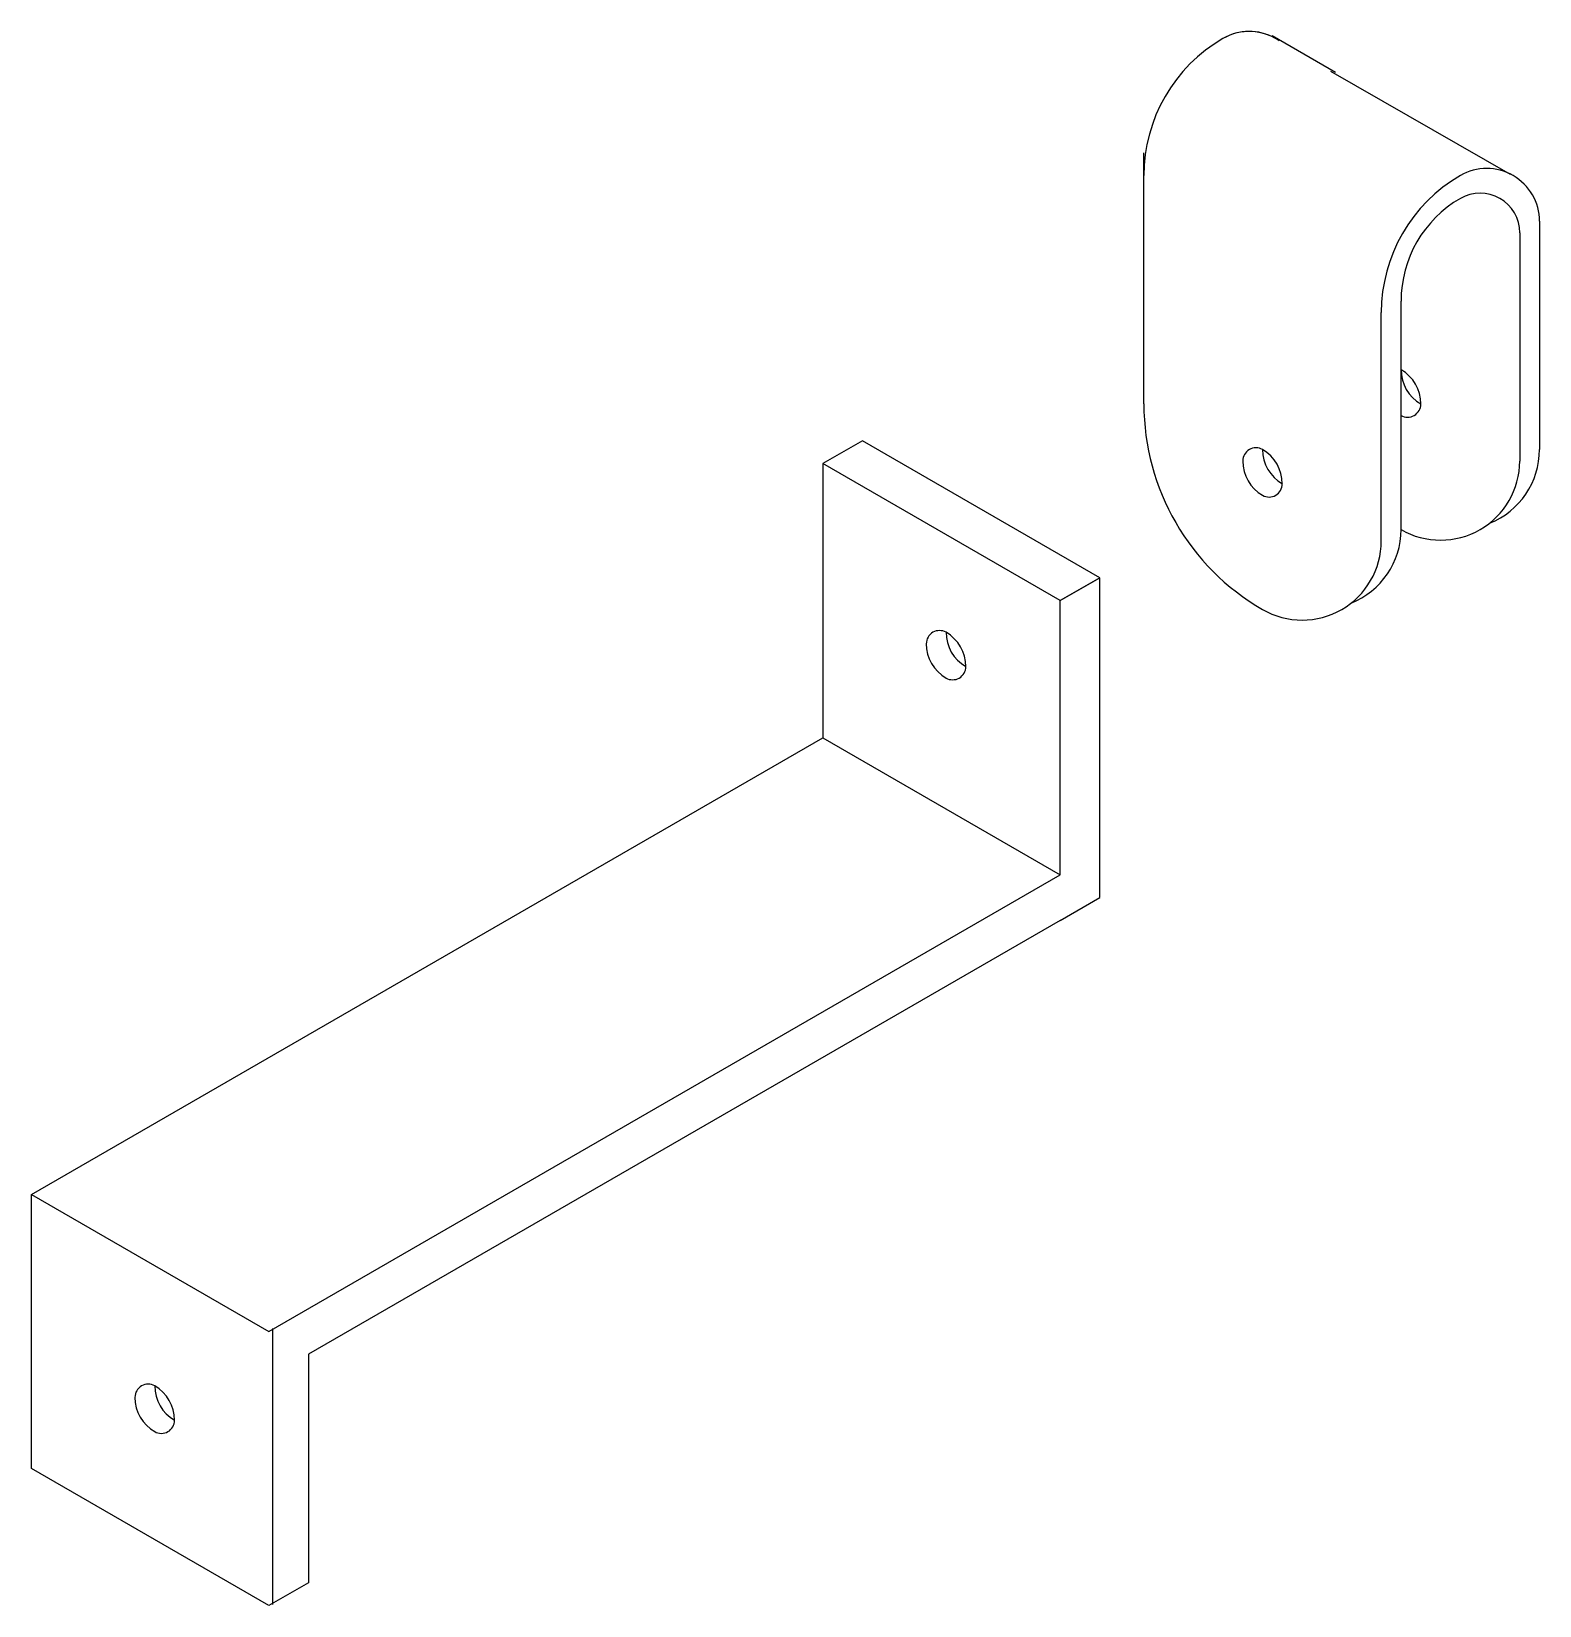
# Model space of a CAD drawing. Extents: x 0.3 to 8.55, y -0.51 to 8.1.
import ezdxf

# ---------------------------------------------------------------- set-up
doc = ezdxf.new("R2010")
doc.units = 0
doc.layers.get('0').update_dxf_attribs({"linetype": 'CONTINUOUS'})

msp = doc.modelspace()

# ---------------------------------------------------------------- linework, layer by layer
at = {"color": 0}
for p, q in [((7.4348, 7.8775), (7.0884, 8.0775)), ((7.4085, 7.8837), (8.3918, 7.32)), ((6.3869, 6.6875), (6.3869, 7.4375)), ((6.3869, 6.6875), (6.3869, 7.3125)), ((8.4437, 7), (8.4437, 5.75)), ((8.552, 7.0625), (8.552, 5.8125)), ((6.3869, 6.0625), (6.3869, 6.6875)), ((7.686, 5.3125), (7.686, 6.5625)), ((7.7942, 5.375), (7.7942, 6.625)), ((4.8466, 5.8608), (4.6301, 5.7358)), ((6.1457, 5.1108), (4.8466, 5.8608)), ((5.9292, 4.9858), (4.6301, 5.7358)), ((4.6301, 5.7358), (4.6301, 4.2358)), ((6.1457, 5.1108), (5.9292, 4.9858)), ((5.9292, 4.9858), (6.1457, 5.1108)), ((6.1457, 3.3608), (6.1457, 5.1108)), ((5.9292, 3.4858), (5.9292, 4.9858)), ((0.3, 1.7358), (4.6301, 4.2358)), ((4.6301, 4.2358), (5.9292, 3.4858)), ((1.599, 0.9858), (5.9292, 3.4858)), ((5.9292, 3.2358), (6.1457, 3.3608)), ((5.9292, 3.2358), (1.8155, 0.8608)), ((0.3, 0.2358), (0.3, 1.7358)), ((0.3, 1.7358), (1.599, 0.9858)), ((1.599, 0.9858), (1.599, 0.9858)), ((1.6185, 1.0012), (1.6185, -0.509)), ((1.8155, 0.8608), (1.8155, -0.3892)), ((1.599, -0.5142), (0.3, 0.2358)), ((1.8155, -0.3892), (1.599, -0.5142))]:
    msp.add_line(p, q, dxfattribs=at)
for centre, radius, start, end in [((6.9643, 7.8125), 0.2887, 55.52094, 120), ((6.9643, 7.8125), 0.2887, 60.98247, 120), ((7.253, 7.3125), 0.866, 120, 180), ((7.253, 7.3125), 0.866, 120, 180), ((8.2633, 7.0625), 0.2887, 0, 120), ((8.552, 6.5625), 0.866, 120, 180), ((8.4437, 6.625), 0.6495, 120, 180), ((8.2272, 7), 0.2165, 0, 120), ((8.0107, 6.25), 0.2165, 180, 240), ((7.686, 6.0625), 0.2165, 0, 60), ((7.686, 6.0625), 1.299, 180, 240), ((7.8303, 6.0625), 0.0722, 240, 0), ((7.0004, 5.75), 0.0722, 60, 180), ((6.9282, 5.625), 0.2165, 0, 60), ((7.253, 5.8125), 0.2165, 180, 240), ((8.119, 5.8125), 0.433, 291.70108, 0), ((8.119, 5.8125), 0.433, 291.70108, 0), ((7.1447, 5.75), 0.2165, 180, 240), ((8.0107, 5.75), 0.433, 240, 0), ((7.0725, 5.625), 0.0722, 240, 0), ((7.3612, 5.375), 0.433, 291.70108, 0), ((7.253, 5.3125), 0.433, 240, 0), ((5.2683, 4.75), 0.0722, 60, 180), ((5.4127, 4.75), 0.2165, 180, 240), ((5.5209, 4.8125), 0.2165, 180, 240), ((5.1962, 4.625), 0.2165, 0, 60), ((5.3405, 4.625), 0.0722, 240, 0), ((0.9382, 0.625), 0.0722, 60, 180), ((1.0825, 0.625), 0.2165, 180, 240), ((0.866, 0.5), 0.2165, 0, 60), ((1.1908, 0.6875), 0.2165, 180, 240), ((1.0104, 0.5), 0.0722, 240, 0)]:
    msp.add_arc(centre, radius, start, end, dxfattribs=at)

doc.saveas('drawing.dxf')
